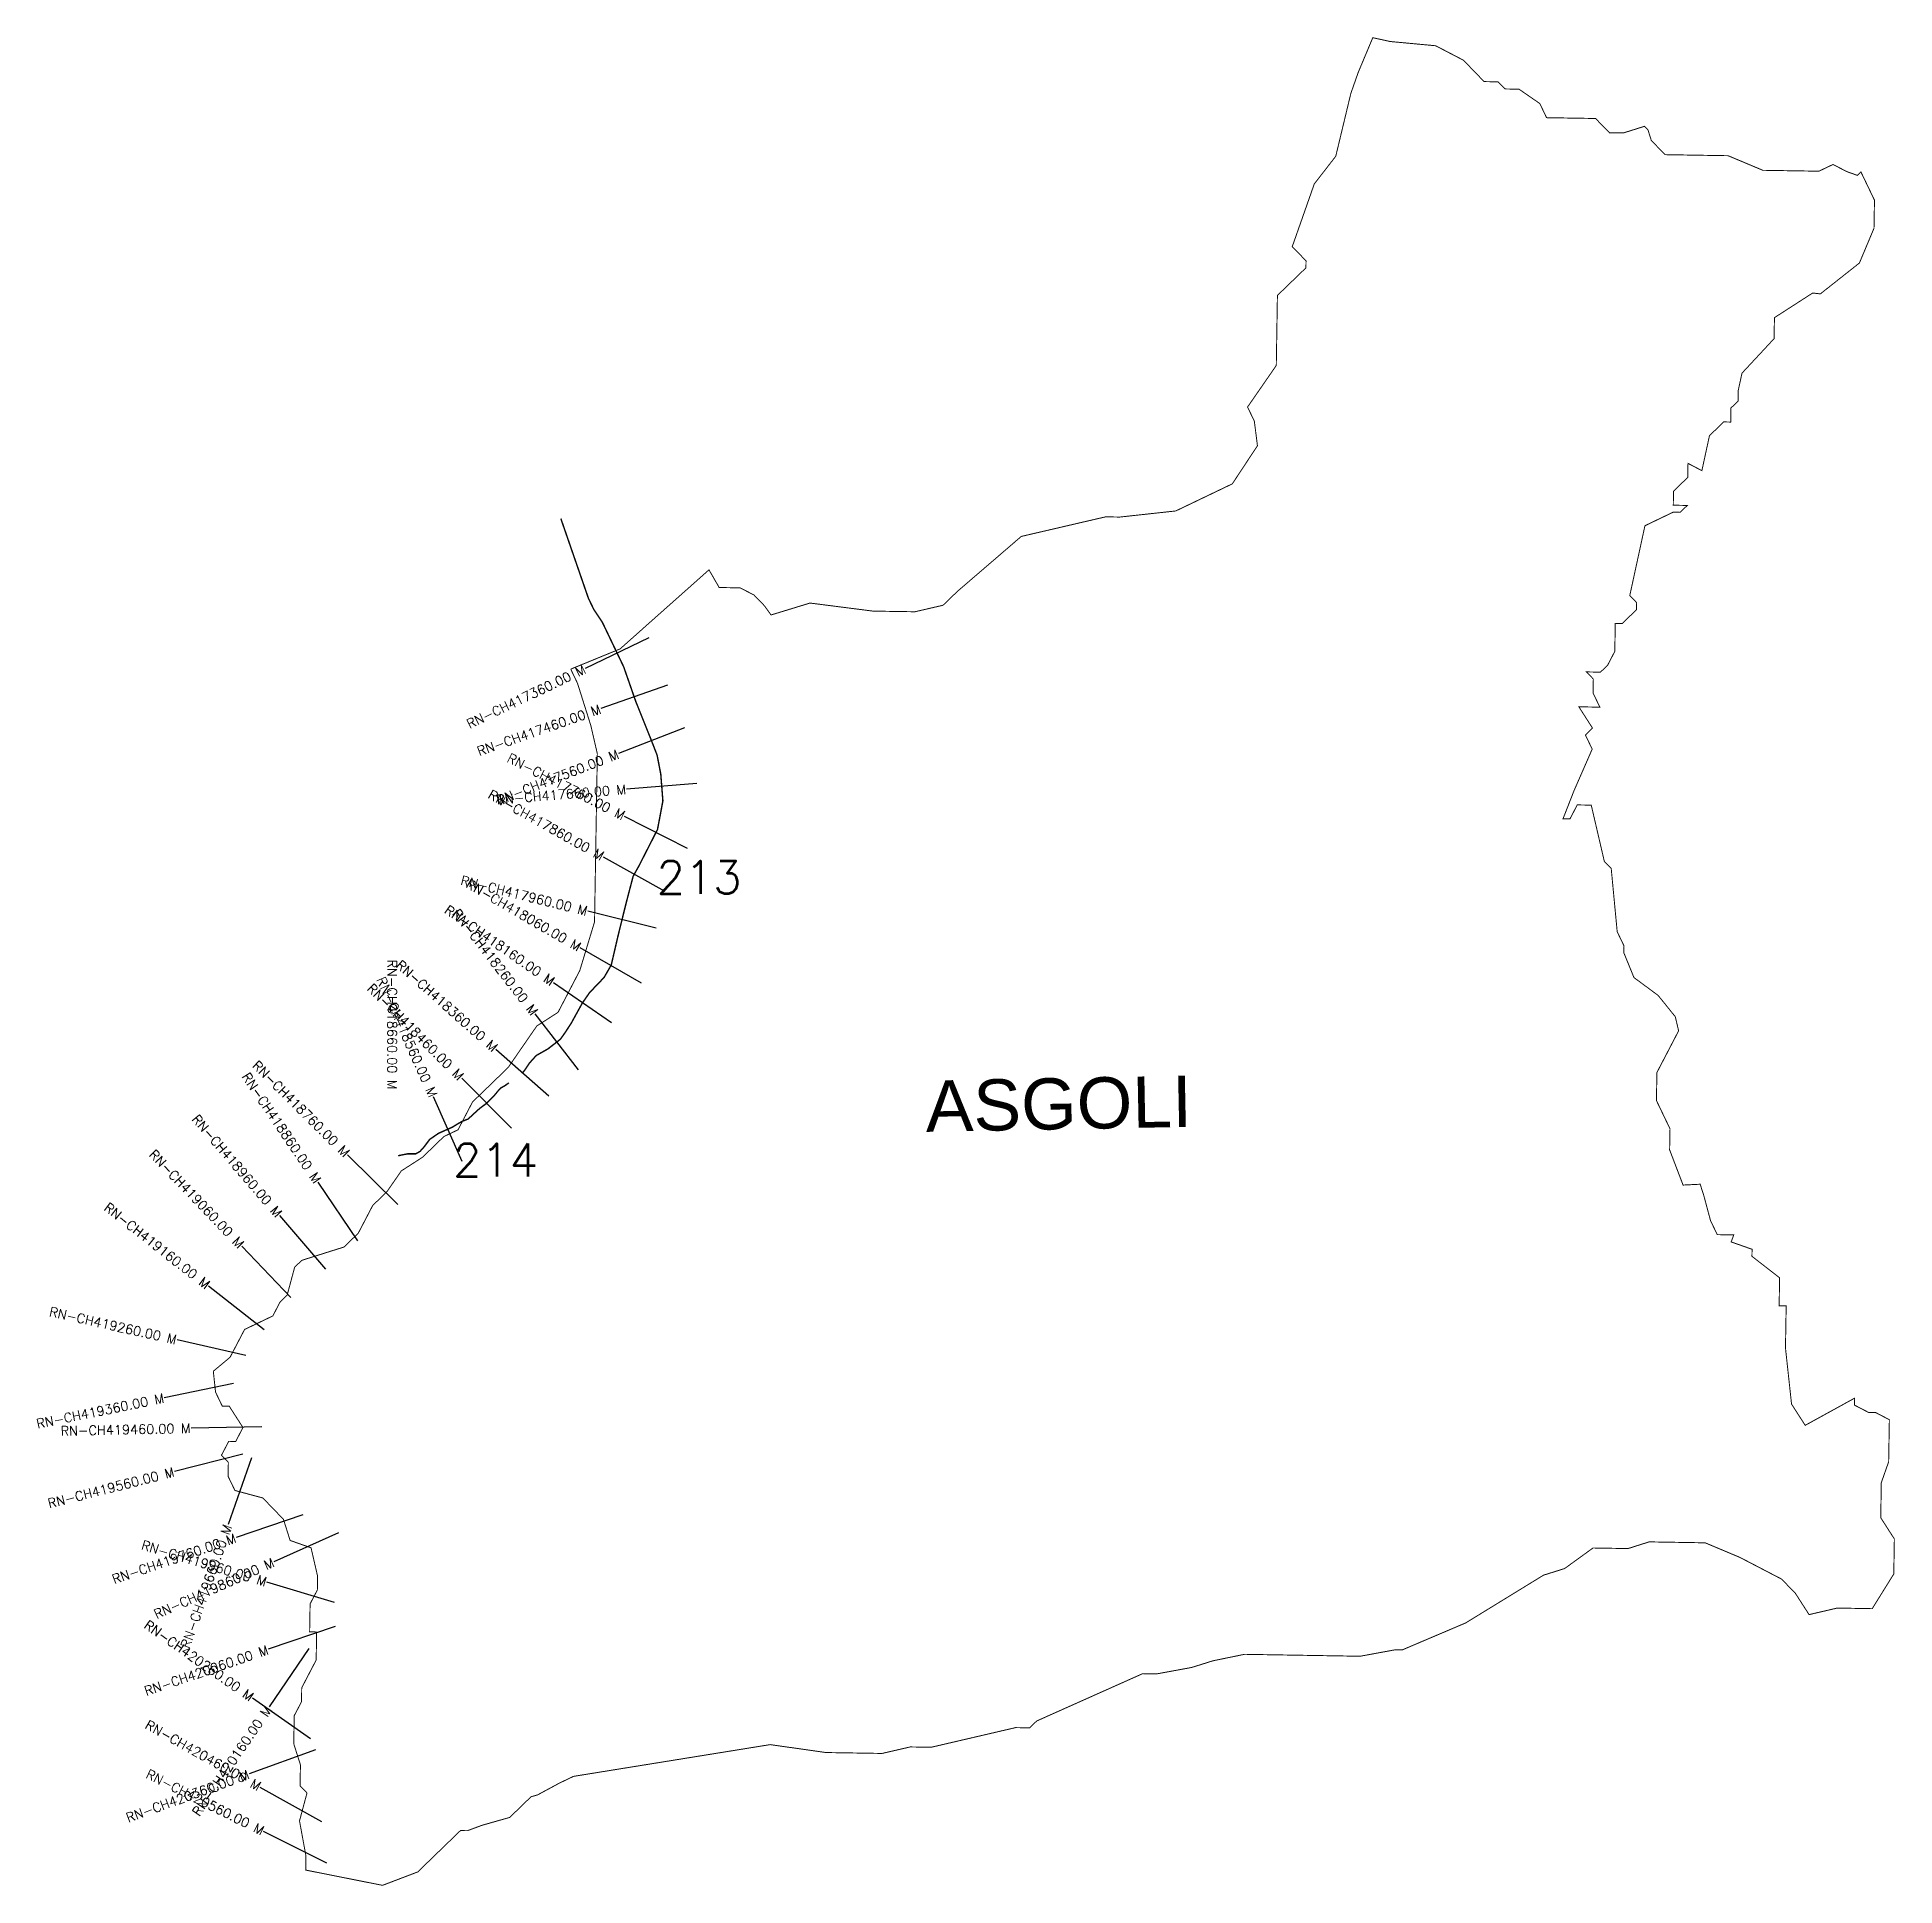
# Model space of a CAD drawing. Header units: metres. Extents: x 306849 to 310793, y 1929772 to 1933696.
import ezdxf
from ezdxf.enums import TextEntityAlignment as Align

# ---------------------------------------------------------------- set-up
doc = ezdxf.new("R2010")
doc.units = ezdxf.units.M
for name, color, linetype in [('CS', 134, 'Continuous'), ('CSMark', 6, 'Continuous'), ('NATURALLY PROTECTED', 3, 'Continuous'), ('VILLAGE NAME', 250, 'Continuous')]:
    doc.layers.add(name, color=color, linetype=linetype)
doc.styles.get("Standard").update_dxf_attribs({"font": 'simplex.shx'})

msp = doc.modelspace()

# ---------------------------------------------------------------- linework, layer by layer
at = {"color": 6, "const_width": 2, "flags": 128}
for points in [[(307981.5, 1932354.4), (308086.3, 1932397.3), (308275.1, 1932565.2), (308296.7, 1932527.7), (308341.3, 1932526.9), (308370.9, 1932511.6), (308392.8, 1932488.9), (308406.9, 1932469.4), (308489.6, 1932494.7), (308623.2, 1932477.6), (308712.4, 1932476.2), (308772.1, 1932490), (308802.4, 1932519.3), (308938.2, 1932636.1), (309117.3, 1932677.7), (309147.1, 1932677.2), (309266.3, 1932690.2), (309386.3, 1932747.7), (309439.7, 1932828.6), (309433.1, 1932880.8), (309418.7, 1932910.8), (309479.7, 1932999), (309482.1, 1933147.7), (309542.6, 1933206.2), (309542.9, 1933221.1), (309513.6, 1933251.3), (309560.4, 1933384.4), (309606, 1933443.2), (309638, 1933576.5), (309653.6, 1933620.9), (309684.6, 1933694.8), (309721.6, 1933686.7), (309818.1, 1933677.7), (309877.2, 1933646.9), (309921, 1933601.6), (309950.8, 1933601.1), (309965.4, 1933586), (309995.1, 1933585.5), (310039.3, 1933555), (310053.6, 1933525), (310157.7, 1933523.3), (310187, 1933493.1), (310216.7, 1933492.6), (310261.6, 1933506.7), (310268.9, 1933499.2), (310276, 1933476.7), (310305.2, 1933446.5), (310439, 1933444.3), (310512.9, 1933413.3), (310631.9, 1933411.4), (310661.9, 1933425.7), (310691.4, 1933410.4), (310713.6, 1933402.6), (310721.1, 1933409.9), (310749.9, 1933349.9), (310748.9, 1933290.4), (310717.9, 1933216.5), (310635, 1933151), (310618.6, 1933152.8), (310537.5, 1933100.5), (310536.7, 1933055.9), (310468.6, 1932982.7), (310460.5, 1932945.6), (310460.2, 1932923.3), (310445.1, 1932908.7), (310444.6, 1932878.9), (310429.7, 1932879.2), (310399.5, 1932849.9), (310383.4, 1932775.8), (310353.9, 1932791.2), (310353.4, 1932761.4), (310323.2, 1932732.2), (310322.7, 1932702.4), (310352.4, 1932701.9), (310337.3, 1932687.3), (310322.4, 1932687.6), (310262.5, 1932658.8), (310230.3, 1932510.6), (310244.9, 1932495.5), (310244.6, 1932480.6), (310214.4, 1932451.4), (310199.5, 1932451.6), (310198.5, 1932392.1), (310183.2, 1932362.6), (310168, 1932348), (310138.3, 1932348.5), (310152.9, 1932333.4)], [(310152.9, 1932333.4), (310152.4, 1932303.6), (310166.8, 1932273.7), (310122.2, 1932274.4), (310151.2, 1932229.2), (310136.1, 1932214.6), (310150.5, 1932184.6), (310111.8, 1932096.1), (310088.6, 1932036.9), (310103.4, 1932036.7), (310118.8, 1932066.2), (310148.5, 1932065.7), (310176.3, 1931946.2), (310190.9, 1931931.1), (310203.6, 1931797), (310218, 1931767), (310217.7, 1931752.2), (310239.2, 1931699.7), (310290.6, 1931661.7), (310327, 1931616.5), (310334, 1931586.6), (310287.9, 1931498.1), (310286.9, 1931438.6), (310315.7, 1931378.7), (310314.9, 1931334), (310342.6, 1931261.5), (310343.4, 1931259.2), (310379.8, 1931261), (310387.7, 1931236.2), (310401.7, 1931183.9), (310416.1, 1931153.9), (310451.2, 1931153.7), (310445.6, 1931138.5), (310490, 1931122.9), (310489.7, 1931108), (310548.4, 1931062.4), (310547.5, 1931002.9), (310562.4, 1931002.7), (310560.9, 1930913.5), (310573.8, 1930794.3), (310602.8, 1930749.2), (310707.8, 1930806.9), (310707.6, 1930792), (310737.1, 1930776.7), (310752, 1930776.5), (310781.5, 1930761.1), (310780, 1930671.8), (310764.4, 1930627.5), (310763.2, 1930553.1), (310792.1, 1930508), (310790.9, 1930433.7), (310745.1, 1930360), (310670.8, 1930361.3), (310611, 1930347.4), (310582, 1930392.5), (310552.8, 1930422.7), (310464.2, 1930468.8), (310390.4, 1930499.8), (310271.4, 1930501.8), (310226.6, 1930487.6), (310152.2, 1930488.8), (310092, 1930445.2), (310047.1, 1930431.1), (309881.8, 1930329.7), (309747, 1930272.4), (309732.1, 1930272.7), (309657.6, 1930259), (309412.2, 1930263.1), (309345, 1930249.3), (309300.1, 1930235.2), (309225.5, 1930221.5), (309195.8, 1930222), (308971, 1930121.6), (308955.9, 1930107), (308926.2, 1930107.5), (308746.9, 1930065.8), (308702.3, 1930066.5), (308642.6, 1930052.7), (308523.7, 1930054.6), (308410.8, 1930070.6), (308404.9, 1930071.4), (307987.3, 1930004), (307957.3, 1929989.6), (307910.7, 1929964.5), (307897.3, 1929960.8), (307852, 1929916.9), (307792.6, 1929900), (307762.3, 1929888.7), (307747.4, 1929889), (307656.7, 1929801.2), (307581.9, 1929772.7), (307418.8, 1929805.1), (307419.3, 1929834.9), (307405.6, 1929909.5), (307421.5, 1929968.7), (307406.8, 1929983.8), (307407.6, 1930028.4), (307393.4, 1930073.3), (307394.4, 1930132.8), (307409.8, 1930162.3), (307410.3, 1930192), (307441, 1930251), (307442, 1930310.5), (307427.1, 1930310.7), (307428.1, 1930370.2), (307443.5, 1930399.7), (307443.9, 1930429.5), (307430.1, 1930489.2), (307385.7, 1930504.8), (307371.5, 1930549.7), (307327.7, 1930595), (307268.5, 1930610.9), (307254, 1930640.9), (307254.5, 1930670.6), (307239.9, 1930685.7), (307254.7, 1930714), (307255.3, 1930715.2), (307270.2, 1930715), (307285.5, 1930744.5), (307256.5, 1930789.6), (307241.7, 1930789.8), (307227.3, 1930819.8), (307222.6, 1930864), (307258.2, 1930893.7), (307289, 1930952.7), (307349, 1930981.4), (307364.3, 1931010.9), (307379.4, 1931025.6), (307395.3, 1931084.8), (307410.4, 1931099.4), (307500.1, 1931127.7), (307530.3, 1931156.9), (307561.1, 1931215.9), (307591.3, 1931245.2), (307621.8, 1931289.3), (307666.9, 1931318.3), (307712.2, 1931362.2), (307742.2, 1931376.5), (307773, 1931435.6), (307848.6, 1931508.7), (307909.5, 1931596.9), (307954.6, 1931625.9), (308000.7, 1931714.4), (308032.1, 1931818), (308038, 1932174.9), (308024.2, 1932234.7), (307995.9, 1932324.4), (307981.5, 1932354.4)]]:
    msp.add_lwpolyline(points, dxfattribs=at)
at = {"layer": 'CS'}
for p, q in [((308147.6, 1932420.8), (308012.3, 1932356.1)), ((308187.1, 1932320.2), (308045.5, 1932270.7)), ((308223, 1932229.6), (308083.1, 1932175.3)), ((308249.5, 1932111.5), (308100, 1932099.5)), ((308229.2, 1931973.4), (308095.7, 1932041.6)), ((308181.8, 1931882.2), (308050.8, 1931955.4)), ((308163.2, 1931804.4), (308017.6, 1931840.3)), ((308131.9, 1931687.8), (308001.9, 1931762.7)), ((308068.2, 1931603.4), (307944.9, 1931688.8)), ((307998.1, 1931503.7), (307906.3, 1931622.4)), ((307934.9, 1931447.6), (307822.6, 1931547.1)), ((307856.1, 1931380), (307750.1, 1931486.1)), ((307751.2, 1931309.4), (307690.3, 1931446.5)), ((307614.3, 1931217.7), (307507.7, 1931323.2)), ((307529.3, 1931141), (307445.4, 1931265.3)), ((307461.2, 1931080.5), (307363.5, 1931194.3)), ((307386.9, 1931020.8), (307283.3, 1931129.2)), ((307330.6, 1930951.6), (307212.6, 1931044.3)), ((307291.9, 1930897.7), (307145.5, 1930930.5)), ((307265.5, 1930837.7), (307118.5, 1930807.6)), ((307325.3, 1930746.3), (307175.3, 1930743.1)), ((307285.5, 1930688.2), (307140.1, 1930651.1)), ((307303.5, 1930680.2), (307253.9, 1930538.7)), ((307412.9, 1930559.5), (307270.9, 1930511)), ((307488.1, 1930520.8), (307351.1, 1930459.7)), ((307479.9, 1930372.8), (307336.3, 1930416.1)), ((307481.3, 1930322.2), (307339.4, 1930273.7)), ((307425.5, 1930275.8), (307340.9, 1930151.9)), ((307428.9, 1930083.8), (307306, 1930169.8)), ((307439.9, 1930060.5), (307298.9, 1930009.4)), ((307453.2, 1929907.2), (307322.3, 1929980.5)), ((307463.7, 1929819.8), (307329.5, 1929887))]:
    msp.add_line(p, q, dxfattribs=at)
at = {"layer": 'NATURALLY PROTECTED', "const_width": 3, "flags": 128}
for points in [[(307960.5, 1932674), (307961, 1932672.6), (308019, 1932505), (308030.2, 1932481.7), (308048.7, 1932453.8), (308094, 1932359.2), (308119.6, 1932285.9), (308153, 1932202.5), (308164.9, 1932171.9), (308172.7, 1932131.7), (308177.2, 1932074.6), (308165.8, 1932014.1), (308126, 1931936.1), (308114.1, 1931914.9), (308099.1, 1931857.6), (308081.8, 1931787.6), (308067.6, 1931726.5), (308052.4, 1931700), (308021.6, 1931667.8), (308006, 1931645.3), (307982.3, 1931602.3), (307969.5, 1931582.8), (307959.6, 1931568.8), (307932.9, 1931548.1), (307908.4, 1931534.3), (307893.9, 1931518.2), (307883.9, 1931503.1), (307877.9, 1931496.4)], [(307850.3, 1931476.2), (307841.1, 1931469.8), (307833.6, 1931465.6), (307826.9, 1931458.7), (307818.3, 1931448.2), (307802.8, 1931432.7), (307787.6, 1931421.4), (307772.3, 1931407.4), (307763.5, 1931399.3), (307751.1, 1931394.6), (307740.2, 1931388.3), (307730, 1931382), (307716.8, 1931376.2), (307700.5, 1931368.9), (307682, 1931356.1), (307670.1, 1931340.2), (307661.5, 1931330.7), (307652.5, 1931325.5), (307635.1, 1931325.5), (307624.4, 1931323.4), (307615.1, 1931321.5)]]:
    msp.add_lwpolyline(points, dxfattribs=at)

# ---------------------------------------------------------------- texts
at = {"char_height": 70, "attachment_point": 1}
for s, insert in [('213', (308164, 1931947.7)), ('214', (307731.7, 1931347.1))]:
    msp.add_mtext_dynamic_manual_height_columns(s, width=95.172, gutter_width=1, heights=[0], dxfattribs=dict(at, insert=insert))
at = {"layer": 'CSMark'}
for s, rotation, p in [('RN-CH417360.00 M', 25.5735, (308011.4, 1932355.7)), ('RN-CH417460.00 M', 19.2757, (308044.5, 1932270.3)), ('RN-CH417560.00 M', 21.2212, (308082.2, 1932174.9)), ('RN-CH417760.00 M', 332.947, (308094.8, 1932042.1)), ('RN-CH417860.00 M', 330.7794, (308050, 1931955.9)), ('RN-CH417660.00 M', 4.5766, (308099, 1932099.4)), ('RN-CH417960.00 M', 346.1229, (308016.6, 1931840.6)), ('RN-CH418060.00 M', 330.0397, (308001.1, 1931763.2)), ('RN-CH418160.00 M', 325.2877, (307944.1, 1931689.4)), ('RN-CH418260.00 M', 307.7017, (307905.7, 1931623.1)), ('RN-CH418360.00 M', 318.4253, (307821.9, 1931547.8)), ('RN-CH418460.00 M', 314.9786, (307749.4, 1931486.8)), ('RN-CH418560.00 M', 293.947, (307689.9, 1931447.4)), ('RN-CH418860.00 M', 304.0263, (307444.8, 1931266.2)), ('RN-CH418760.00 M', 315.3123, (307507, 1931323.9)), ('RN-CH418960.00 M', 310.6189, (307362.9, 1931195.1)), ('RN-CH419060.00 M', 313.7059, (307282.6, 1931129.9)), ('RN-CH419160.00 M', 321.8437, (307211.9, 1931044.9)), ('RN-CH419260.00 M', 347.372, (307144.5, 1930930.7)), ('RN-CH419360.00 M', 11.5641, (307117.6, 1930807.4)), ('RN-CH419460.00 M', 1.2238, (307174.3, 1930743.1)), ('RN-CH419560.00 M', 14.3275, (307139.2, 1930650.9)), ('RN-CH419660.00 M', 70.6887, (307253.5, 1930537.7)), ('RN-CH419760.00 M', 18.8486, (307270, 1930510.7)), ('RN-CH419960.00 M', 343.2337, (307335.3, 1930416.4)), ('RN-CH419860.00 M', 24.0422, (307350.2, 1930459.3)), ('RN-CH420260.00 M', 324.9889, (307305.2, 1930170.4)), ('RN-CH420060.00 M', 18.882, (307338.4, 1930273.4)), ('RN-CH420160.00 M', 55.6374, (307340.3, 1930151.1)), ('RN-CH420460.00 M', 330.7368, (307321.5, 1929981)), ('RN-CH420360.00 M', 19.9152, (307297.9, 1930009.1)), ('RN-CH420560.00 M', 333.4171, (307328.6, 1929887.4))]:
    msp.add_text(s, height=20, rotation=rotation, dxfattribs=at).set_placement(p, align=Align.MIDDLE_RIGHT)
msp.add_text('RN-CH418660.00 M', height=20, rotation=270, dxfattribs=at).set_placement((307602.3, 1931738.1), align=Align.MIDDLE_LEFT)
at = {"layer": 'VILLAGE NAME', "insert": (308734, 1931480.8), "char_height": 108.748, "attachment_point": 1, "rotation": 1.1028}
msp.add_mtext_dynamic_manual_height_columns('{\\fArial|b0|i0|c0|p34;ASGOLI}', width=1571.314, gutter_width=543.7, heights=[0], dxfattribs=at)

doc.saveas('drawing.dxf')
